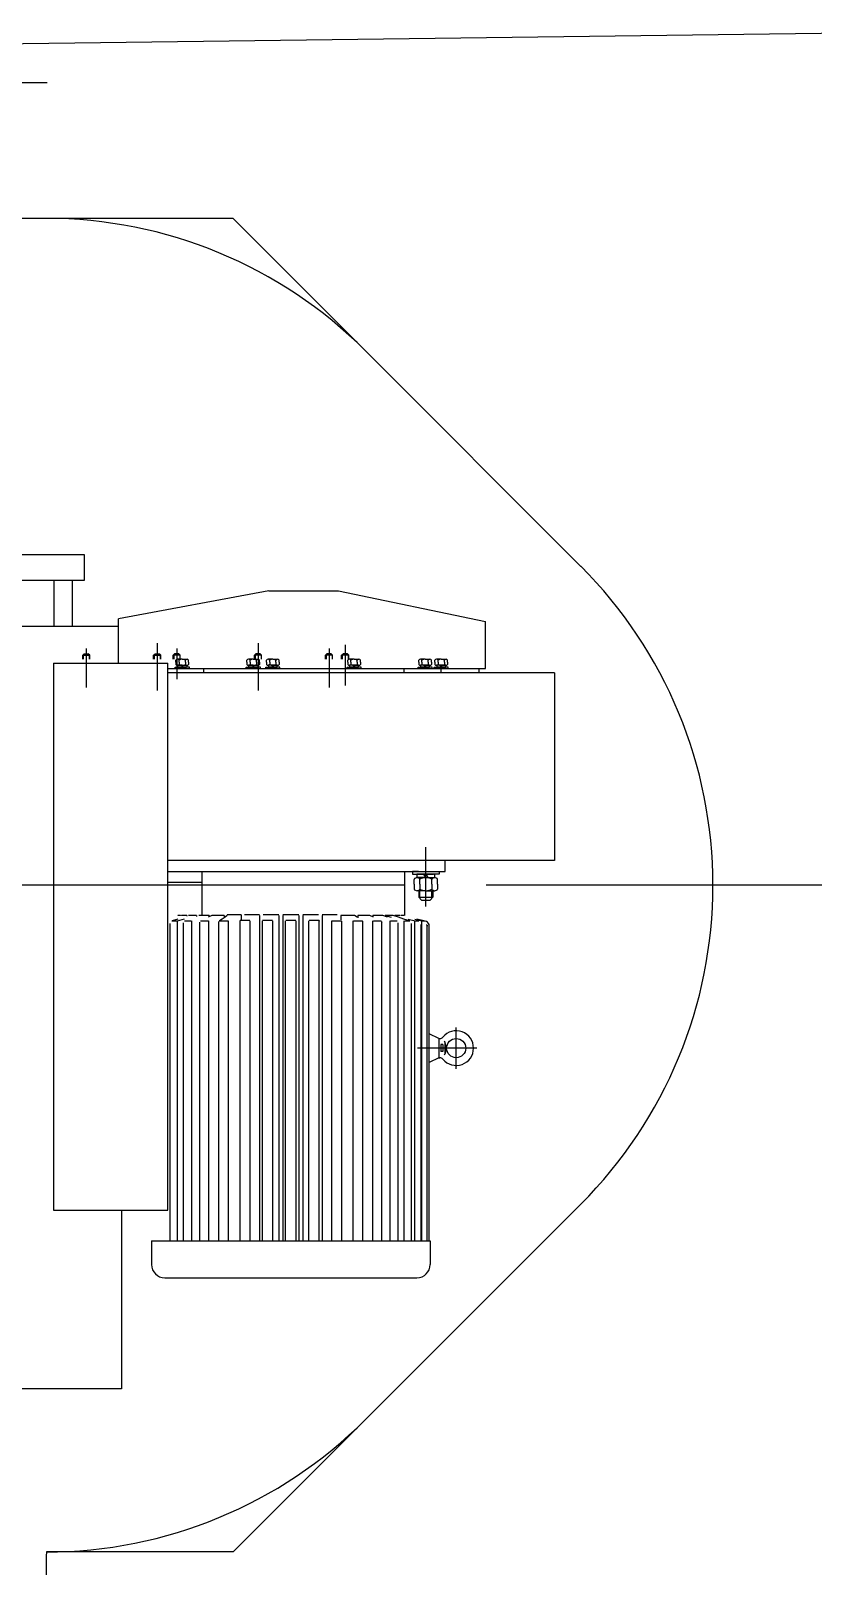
# Model space of a CAD drawing. Header units: millimetres. Extents: x 0 to 21000, y -315 to 14850.
# Drawn here: x 6635 to 7694, y 7947 to 10024 of the extents above; entities that cross this region are included whole.
import ezdxf

# ---------------------------------------------------------------- set-up
doc = ezdxf.new("R2010")
doc.units = ezdxf.units.MM
doc.header["$LTSCALE"] = 500
doc.linetypes.add('G', pattern=[2, 1.25, -0.25, 0.25, -0.25])
for name, color, linetype in [('01', 7, 'Continuous'), ('02', 1, 'Continuous'), ('05', 142, 'G')]:
    doc.layers.add(name, color=color, linetype=linetype)

msp = doc.modelspace()

# ---------------------------------------------------------------- linework, layer by layer
at = {"layer": '01', "color": 7, "linetype": 'Continuous'}
for p, q in [((7994.6, 10023.8), (6550.1, 10004.9)), ((6656.4, 9769.9), (6082.3, 9769.9)), ((7087.7, 9591.2), (7379.7, 9299.2)), ((6708.2, 9315), (6350.2, 9315)), ((6708.2, 9280.5), (6708.2, 9315)), ((6408.2, 9280.5), (6708.2, 9280.5)), ((6666.6, 9280.5), (6666.6, 9218.2)), ((6666.6, 9280.5), (6666.6, 9270.3)), ((6691.2, 9280.5), (6691.2, 9218.2)), ((6957.6, 9266), (6754.1, 9228.4)), ((6957.6, 9266), (7051.7, 9266)), ((7051.7, 9266), (7250.5, 9224.5)), ((6754.1, 9168.2), (6754.1, 9228.4)), ((7250.5, 9160.9), (7250.5, 9224.5)), ((5834.2, 9218.2), (6754.1, 9218.2)), ((6710.3, 9187.9), (6710.3, 9135.3)), ((6806.4, 9195.1), (6806.4, 9131.1)), ((6832.8, 9188.2), (6832.8, 9146.6)), ((6942.9, 9195.1), (6942.9, 9131.1)), ((7039, 9187.9), (7039, 9135.3)), ((7060.8, 9192.9), (7060.8, 9137.9)), ((6666, 9168.2), (6666, 8428.2)), ((6666, 9168.2), (6820.7, 9168.2)), ((6705.6, 9178.9), (6707.5, 9180.8)), ((6705.6, 9178.9), (6715.1, 9178.9)), ((6705.6, 9173.5), (6705.6, 9178.9)), ((6706.3, 9179.6), (6706.3, 9173.5)), ((6707.5, 9180.8), (6713.2, 9180.8)), ((6715.1, 9178.9), (6713.2, 9180.8)), ((6714.4, 9179.6), (6714.4, 9173.5)), ((6715.1, 9173.5), (6715.1, 9178.9)), ((6801.6, 9178.9), (6803.6, 9180.8)), ((6801.6, 9178.9), (6811.2, 9178.9)), ((6801.6, 9173.5), (6801.6, 9178.9)), ((6802.4, 9179.6), (6802.4, 9173.5)), ((6803.6, 9180.8), (6809.3, 9180.8)), ((6811.2, 9178.9), (6809.3, 9180.8)), ((6810.5, 9179.6), (6810.5, 9173.5)), ((6811.2, 9173.5), (6811.2, 9178.9)), ((6820.7, 8428.2), (6820.7, 9168.2)), ((6820.7, 9160.9), (7250.5, 9160.9)), ((6828.1, 9178.9), (6830, 9180.8)), ((6828.1, 9173.5), (6828.1, 9178.9)), ((6837.6, 9178.9), (6828.1, 9178.9)), ((6828.8, 9179.6), (6828.8, 9173.5)), ((6835.7, 9180.8), (6830, 9180.8)), ((6830.8, 9161), (6830.8, 9162.9)), ((6830.8, 9162.9), (6835.3, 9162.9)), ((6835.3, 9161), (6830.8, 9161)), ((6831.8, 9169.4), (6831.8, 9172.3)), ((6831.8, 9169.4), (6831.8, 9166.6)), ((6840.3, 9173.5), (6833.9, 9173.5)), ((6840.3, 9165.4), (6833.9, 9165.4)), ((6834.3, 9162.9), (6834.3, 9165.4)), ((6834.3, 9165.4), (6846.4, 9165.4)), ((6846.4, 9162.9), (6834.3, 9162.9)), ((6835.3, 9162.9), (6835.3, 9161)), ((6835.3, 9162.9), (6845.3, 9162.9)), ((6835.3, 9161), (6845.3, 9161)), ((6837.6, 9178.9), (6835.7, 9180.8)), ((6836, 9169.4), (6836, 9172.3)), ((6836, 9169.4), (6836, 9166.6)), ((6836.9, 9179.6), (6836.9, 9173.5)), ((6837.6, 9173.5), (6837.6, 9178.9)), ((6840.3, 9165.4), (6839.1, 9162.9)), ((6840.3, 9173.5), (6846.8, 9173.5)), ((6840.3, 9165.4), (6846.8, 9165.4)), ((6840.3, 9162.9), (6841.6, 9165.4)), ((6844.6, 9169.4), (6844.6, 9172.3)), ((6844.6, 9169.4), (6844.6, 9166.6)), ((6845.3, 9162.9), (6845.3, 9161)), ((6849.9, 9162.9), (6845.3, 9162.9)), ((6845.3, 9161), (6849.9, 9161)), ((6846.4, 9165.4), (6846.4, 9162.9)), ((6848.9, 9169.4), (6848.9, 9172.3)), ((6848.9, 9169.4), (6848.9, 9166.6)), ((6849.9, 9161), (6849.9, 9162.9)), ((6869.2, 9160.9), (6869.2, 9155.7)), ((6926.9, 9161), (6926.9, 9162.9)), ((6926.9, 9162.9), (6931.4, 9162.9)), ((6931.4, 9161), (6926.9, 9161)), ((6927.8, 9169.4), (6927.8, 9172.3)), ((6927.8, 9169.4), (6927.8, 9166.6)), ((6936.4, 9173.5), (6930, 9173.5)), ((6936.4, 9165.4), (6930, 9165.4)), ((6930.3, 9165.4), (6942.5, 9165.4)), ((6930.3, 9162.9), (6930.3, 9165.4)), ((6942.5, 9162.9), (6930.3, 9162.9)), ((6931.4, 9162.9), (6931.4, 9161)), ((6931.4, 9162.9), (6941.4, 9162.9)), ((6931.4, 9161), (6941.4, 9161)), ((6932.1, 9169.4), (6932.1, 9172.3)), ((6932.1, 9169.4), (6932.1, 9166.6)), ((6936.4, 9165.4), (6935.2, 9162.9)), ((6936.4, 9173.5), (6942.8, 9173.5)), ((6936.4, 9165.4), (6942.8, 9165.4)), ((6936.4, 9162.9), (6937.7, 9165.4)), ((6938.1, 9178.9), (6940, 9180.8)), ((6947.6, 9178.9), (6938.1, 9178.9)), ((6938.1, 9173.5), (6938.1, 9178.9)), ((6938.8, 9179.6), (6938.8, 9173.5)), ((6945.7, 9180.8), (6940, 9180.8)), ((6940.7, 9169.4), (6940.7, 9172.3)), ((6940.7, 9169.4), (6940.7, 9166.6)), ((6946, 9162.9), (6941.4, 9162.9)), ((6941.4, 9162.9), (6941.4, 9161)), ((6941.4, 9161), (6946, 9161)), ((6942.5, 9165.4), (6942.5, 9162.9)), ((6945, 9169.4), (6945, 9172.3)), ((6945, 9169.4), (6945, 9166.6)), ((6947.6, 9178.9), (6945.7, 9180.8)), ((6946, 9161), (6946, 9162.9)), ((6946.9, 9179.6), (6946.9, 9173.5)), ((6947.6, 9173.5), (6947.6, 9178.9)), ((6953.3, 9161), (6953.3, 9162.9)), ((6953.3, 9162.9), (6957.8, 9162.9)), ((6957.8, 9161), (6953.3, 9161)), ((6954.3, 9169.4), (6954.3, 9172.3)), ((6954.3, 9169.4), (6954.3, 9166.6)), ((6962.8, 9173.5), (6956.4, 9173.5)), ((6962.8, 9165.4), (6956.4, 9165.4)), ((6968.9, 9165.4), (6956.8, 9165.4)), ((6956.8, 9165.4), (6956.8, 9162.9)), ((6956.8, 9162.9), (6968.9, 9162.9)), ((6957.8, 9162.9), (6957.8, 9161)), ((6967.9, 9162.9), (6957.8, 9162.9)), ((6967.9, 9161), (6957.8, 9161)), ((6958.6, 9169.4), (6958.6, 9172.3)), ((6958.6, 9169.4), (6958.6, 9166.6)), ((6962.8, 9162.9), (6961.6, 9165.4)), ((6962.8, 9173.5), (6969.3, 9173.5)), ((6962.8, 9165.4), (6969.3, 9165.4)), ((6962.8, 9165.4), (6964.1, 9162.9)), ((6967.1, 9169.4), (6967.1, 9172.3)), ((6967.1, 9169.4), (6967.1, 9166.6)), ((6967.9, 9162.9), (6967.9, 9161)), ((6972.4, 9162.9), (6967.9, 9162.9)), ((6967.9, 9161), (6972.4, 9161)), ((6968.9, 9162.9), (6968.9, 9165.4)), ((6971.4, 9169.4), (6971.4, 9172.3)), ((6971.4, 9169.4), (6971.4, 9166.6)), ((6972.4, 9161), (6972.4, 9162.9)), ((7034.2, 9178.9), (7036.1, 9180.8)), ((7034.2, 9173.5), (7034.2, 9178.9)), ((7043.7, 9178.9), (7034.2, 9178.9)), ((7034.9, 9179.6), (7034.9, 9173.5)), ((7041.8, 9180.8), (7036.1, 9180.8)), ((7043.7, 9178.9), (7041.8, 9180.8)), ((7043, 9179.6), (7043, 9173.5)), ((7043.7, 9173.5), (7043.7, 9178.9)), ((7056, 9178.9), (7057.9, 9180.8)), ((7056, 9173.5), (7056, 9178.9)), ((7065.6, 9178.9), (7056, 9178.9)), ((7056.7, 9179.6), (7056.7, 9173.5)), ((7063.7, 9180.8), (7057.9, 9180.8)), ((7063.3, 9162.9), (7067.9, 9162.9)), ((7063.3, 9161), (7063.3, 9162.9)), ((7067.9, 9161), (7063.3, 9161)), ((7065.6, 9178.9), (7063.7, 9180.8)), ((7064.3, 9169.4), (7064.3, 9172.3)), ((7064.3, 9169.4), (7064.3, 9166.6)), ((7064.8, 9179.6), (7064.8, 9173.5)), ((7065.6, 9173.5), (7065.6, 9178.9)), ((7072.9, 9173.5), (7066.4, 9173.5)), ((7072.9, 9165.4), (7066.4, 9165.4)), ((7066.8, 9165.4), (7066.8, 9162.9)), ((7079, 9165.4), (7066.8, 9165.4)), ((7066.8, 9162.9), (7079, 9162.9)), ((7067.9, 9162.9), (7067.9, 9161)), ((7077.9, 9162.9), (7067.9, 9162.9)), ((7077.9, 9161), (7067.9, 9161)), ((7068.6, 9169.4), (7068.6, 9172.3)), ((7068.6, 9169.4), (7068.6, 9166.6)), ((7072.9, 9162.9), (7071.6, 9165.4)), ((7072.9, 9173.5), (7079.3, 9173.5)), ((7072.9, 9165.4), (7079.3, 9165.4)), ((7072.9, 9165.4), (7074.1, 9162.9)), ((7077.2, 9169.4), (7077.2, 9172.3)), ((7077.2, 9169.4), (7077.2, 9166.6)), ((7077.9, 9162.9), (7077.9, 9161)), ((7082.4, 9162.9), (7077.9, 9162.9)), ((7077.9, 9161), (7082.4, 9161)), ((7079, 9162.9), (7079, 9165.4)), ((7081.5, 9169.4), (7081.5, 9172.3)), ((7081.5, 9169.4), (7081.5, 9166.6)), ((7082.4, 9161), (7082.4, 9162.9)), ((7140.1, 9160.9), (7140.1, 9155.7)), ((7159.4, 9161), (7159.4, 9162.9)), ((7159.4, 9162.9), (7163.9, 9162.9)), ((7163.9, 9161), (7159.4, 9161)), ((7160.4, 9169.4), (7160.4, 9172.3)), ((7160.4, 9169.4), (7160.4, 9166.6)), ((7169, 9173.5), (7162.5, 9173.5)), ((7169, 9165.4), (7162.5, 9165.4)), ((7175, 9165.4), (7162.9, 9165.4)), ((7162.9, 9165.4), (7162.9, 9162.9)), ((7162.9, 9162.9), (7175, 9162.9)), ((7163.9, 9162.9), (7163.9, 9161)), ((7174, 9162.9), (7163.9, 9162.9)), ((7174, 9161), (7163.9, 9161)), ((7164.7, 9169.4), (7164.7, 9172.3)), ((7164.7, 9169.4), (7164.7, 9166.6)), ((7169, 9162.9), (7167.7, 9165.4)), ((7169, 9173.5), (7175.4, 9173.5)), ((7169, 9165.4), (7175.4, 9165.4)), ((7169, 9165.4), (7170.2, 9162.9)), ((7173.2, 9169.4), (7173.2, 9172.3)), ((7173.2, 9169.4), (7173.2, 9166.6)), ((7174, 9162.9), (7174, 9161)), ((7178.5, 9162.9), (7174, 9162.9)), ((7174, 9161), (7178.5, 9161)), ((7175, 9162.9), (7175, 9165.4)), ((7177.5, 9169.4), (7177.5, 9172.3)), ((7177.5, 9169.4), (7177.5, 9166.6)), ((7178.5, 9161), (7178.5, 9162.9)), ((7181.2, 9161), (7181.2, 9162.9)), ((7181.2, 9162.9), (7185.8, 9162.9)), ((7185.8, 9161), (7181.2, 9161)), ((7182.2, 9169.4), (7182.2, 9172.3)), ((7182.2, 9169.4), (7182.2, 9166.6)), ((7190.8, 9173.5), (7184.4, 9173.5)), ((7190.8, 9165.4), (7184.4, 9165.4)), ((7196.9, 9165.4), (7184.7, 9165.4)), ((7184.7, 9165.4), (7184.7, 9162.9)), ((7184.7, 9162.9), (7196.9, 9162.9)), ((7185.8, 9162.9), (7185.8, 9161)), ((7195.8, 9162.9), (7185.8, 9162.9)), ((7195.8, 9161), (7185.8, 9161)), ((7186.5, 9169.4), (7186.5, 9172.3)), ((7186.5, 9169.4), (7186.5, 9166.6)), ((7190.8, 9162.9), (7189.5, 9165.4)), ((7190.8, 9173.5), (7197.2, 9173.5)), ((7190.8, 9165.4), (7197.2, 9165.4)), ((7190.8, 9165.4), (7192, 9162.9)), ((7190.8, 9155), (7190.8, 9160.9)), ((7195.1, 9169.4), (7195.1, 9172.3)), ((7195.1, 9169.4), (7195.1, 9166.6)), ((7195.8, 9162.9), (7195.8, 9161)), ((7200.3, 9162.9), (7195.8, 9162.9)), ((7195.8, 9161), (7200.3, 9161)), ((7196.9, 9162.9), (7196.9, 9165.4)), ((7199.4, 9169.4), (7199.4, 9172.3)), ((7199.4, 9169.4), (7199.4, 9166.6)), ((7200.3, 9161), (7200.3, 9162.9)), ((7241.6, 9161), (7241.6, 9155)), ((7241.6, 9160.9), (7241.6, 9155)), ((7344.2, 9155), (6820.7, 9155)), ((7207.5, 9155), (7196.8, 9155)), ((7344.2, 9155), (7344.2, 8901.5)), ((7169.9, 8839), (7169.9, 8919.3)), ((7344.2, 8901.5), (6820.7, 8901.5)), ((7196.1, 8886.6), (7196.1, 8901.5)), ((6820.7, 8886.6), (7196.1, 8886.6)), ((6866.7, 8871.6), (6820.7, 8871.6)), ((6866.7, 8886.6), (6866.7, 8826.9)), ((7141.2, 8886.6), (7141.2, 8826.9)), ((7152, 8886.6), (7152, 8883)), ((7159.8, 8886.6), (7152, 8886.6)), ((7152, 8883), (7159.8, 8883)), ((7154, 8869.3), (7154, 8875.8)), ((7182.1, 8883), (7157.8, 8883)), ((7157.8, 8883), (7157.8, 8878.1)), ((7157.8, 8878.1), (7182.1, 8878.1)), ((7169.9, 8878.1), (7158, 8878.1)), ((7159.8, 8886.6), (7180.1, 8886.6)), ((7159.8, 8883), (7180.1, 8883)), ((7162, 8869.3), (7162, 8875.8)), ((7169.9, 8878.1), (7167.4, 8883)), ((7169.9, 8883), (7172.5, 8878.1)), ((7169.9, 8878.1), (7181.9, 8878.1)), ((7177.9, 8869.3), (7177.9, 8875.8)), ((7180.1, 8886.6), (7187.8, 8886.6)), ((7187.8, 8883), (7180.1, 8883)), ((7182.1, 8878.1), (7182.1, 8883)), ((7185.9, 8869.3), (7185.9, 8875.8)), ((7187.8, 8886.6), (7187.8, 8883)), ((7154, 8869.3), (7154, 8862.7)), ((7169.9, 8860.4), (7158, 8860.4)), ((7160.4, 8860.4), (7160.4, 8851.6)), ((7160.4, 8851.6), (7179.5, 8851.6)), ((7160.4, 8851.6), (7164.2, 8847.8)), ((7161.8, 8850.2), (7161.8, 8860.4)), ((7162, 8869.3), (7162, 8862.7)), ((7169.9, 8860.4), (7181.9, 8860.4)), ((7179.5, 8851.6), (7175.7, 8847.8)), ((7177.9, 8869.3), (7177.9, 8862.7)), ((7178.1, 8850.2), (7178.1, 8860.4)), ((7179.5, 8860.4), (7179.5, 8851.6)), ((7185.9, 8869.3), (7185.9, 8862.7)), ((7164.2, 8847.8), (7175.7, 8847.8)), ((6824, 8788.2), (6824, 8816)), ((6833.2, 8819.4), (6826.2, 8819.4)), ((6834.4, 8822.1), (6826.8, 8819.6)), ((6833.7, 8826.9), (6833.7, 8826.8)), ((6833.9, 8819.6), (6843.2, 8822.2)), ((6833.9, 8788.2), (6833.9, 8819.6)), ((6837.9, 8826.9), (6834.2, 8826.9)), ((6837.9, 8826.9), (6837.9, 8826.5)), ((6846.6, 8826.9), (6839.3, 8826.9)), ((6842.1, 8788.2), (6842.1, 8817)), ((6852.4, 8819.4), (6843.4, 8819.4)), ((6846.6, 8826.9), (6846.6, 8826.1)), ((6859.6, 8826.9), (6848.9, 8826.9)), ((6853.1, 8728.6), (6853.1, 8819.6)), ((6859.6, 8826.9), (6859.6, 8825.7)), ((6876.5, 8826.9), (6862.7, 8826.9)), ((6864.3, 8386.8), (6864.3, 8817.8)), ((6875.6, 8819.4), (6865, 8819.4)), ((6880.3, 8826.9), (6875.5, 8824.5)), ((6876.3, 8386.8), (6876.3, 8819.6)), ((6876.5, 8826.9), (6876.5, 8825)), ((6896.8, 8826.9), (6880.3, 8826.9)), ((6890, 8386.8), (6890, 8818.6)), ((6902.3, 8819.4), (6890.3, 8819.4)), ((6894.2, 8822.1), (6890.5, 8819.6)), ((6898.2, 8824.8), (6894.2, 8822.1)), ((6896.8, 8826.9), (6896.8, 8823.9)), ((6901.2, 8826.9), (6898.2, 8824.8)), ((6919.8, 8827.6), (6901.2, 8827.6)), ((6902.8, 8386.8), (6902.8, 8819.6)), ((6931.6, 8820), (6918.5, 8820)), ((6918.5, 8819.8), (6918.5, 8820)), ((6918.5, 8386.8), (6918.5, 8819.1)), ((6919.8, 8827.6), (6919.8, 8821.6)), ((6944.8, 8827.6), (6924.7, 8827.6)), ((6932, 8386.8), (6932, 8819.6)), ((6944.8, 8826.9), (6944.8, 8386.8)), ((6962.5, 8820), (6948.8, 8820)), ((6948.8, 8386.8), (6948.8, 8819.5)), ((6971.2, 8827.6), (6950, 8827.6)), ((6962.8, 8386.8), (6962.8, 8819.6)), ((6971.2, 8826.9), (6971.2, 8386.8)), ((6998, 8827.6), (6976.5, 8827.6)), ((6976.5, 8826.9), (6976.5, 8386.8)), ((6980.2, 8386.8), (6980.2, 8819.6)), ((6994.2, 8820), (6980.3, 8820)), ((6994.4, 8386.8), (6994.4, 8819.6)), ((6998, 8826.9), (6998, 8616.6)), ((7024.5, 8827.6), (7003.4, 8827.6)), ((7003.4, 8826.9), (7003.4, 8613.7)), ((7011.7, 8632.4), (7011.7, 8819.6)), ((7025.7, 8820), (7012, 8820)), ((7025.7, 8820), (7025.4, 8819.4)), ((7025.7, 8386.8), (7025.7, 8819.5)), ((7049.9, 8827.6), (7029.7, 8827.6)), ((7029.7, 8826.9), (7029.7, 8555.8)), ((7042.5, 8548.5), (7042.5, 8819.6)), ((7056, 8819.4), (7042.9, 8819.4)), ((7054.8, 8826.9), (7054.8, 8821)), ((7073.3, 8826.9), (7054.8, 8826.9)), ((7055.9, 8819.5), (7055.9, 8819.6)), ((7056, 8819.4), (7056.1, 8819.1)), ((7056.1, 8819.1), (7056, 8818.7)), ((7056.1, 8537.6), (7056.1, 8819.1)), ((7071.7, 8565.2), (7071.7, 8819.6)), ((7084.2, 8819.4), (7072.2, 8819.4)), ((7076.8, 8824.5), (7073.3, 8826.9)), ((7077.8, 8826.9), (7077.8, 8823.9)), ((7094.2, 8826.9), (7077.8, 8826.9)), ((7084.1, 8819.5), (7084, 8819.6)), ((7084.2, 8819.4), (7084.5, 8818.7)), ((7084.5, 8818.7), (7084.5, 8818.6)), ((7084.5, 8582.6), (7084.5, 8818.6)), ((7099, 8824.5), (7094.2, 8826.9)), ((7098, 8826.9), (7098, 8825)), ((7111.8, 8826.9), (7098, 8826.9)), ((7098.3, 8563.8), (7098.3, 8819.6)), ((7109.5, 8819.4), (7098.9, 8819.4)), ((7109.5, 8819.4), (7110.1, 8818.7)), ((7110.1, 8818.7), (7110.3, 8817.9)), ((7110.3, 8706.4), (7110.3, 8817.8)), ((7117.9, 8824.5), (7111.8, 8826.9)), ((7125.6, 8826.9), (7114.9, 8826.9)), ((7114.9, 8826.9), (7123.2, 8824.5)), ((7114.9, 8826.9), (7114.9, 8825.7)), ((7121.5, 8386.8), (7121.5, 8819.6)), ((7131.1, 8819.4), (7122.2, 8819.4)), ((7132.8, 8824.5), (7125.6, 8826.9)), ((7127.9, 8826.9), (7127.9, 8826.1)), ((7135.2, 8826.9), (7127.9, 8826.9)), ((7132.5, 8386.8), (7132.5, 8817)), ((7140.1, 8822.1), (7132.8, 8824.5)), ((7136.6, 8826.9), (7136.6, 8826.5)), ((7140.4, 8826.9), (7136.6, 8826.9)), ((7147.7, 8819.6), (7140.1, 8822.1)), ((7140.6, 8386.8), (7140.6, 8819.6)), ((7140.8, 8826.9), (7140.8, 8826.8)), ((7148.3, 8819.4), (7141.3, 8819.4)), ((7145.8, 8822.1), (7155.3, 8819.5)), ((7150.5, 8386.8), (7150.5, 8816)), ((7154.9, 8822.1), (7164.7, 8819.5)), ((7155, 8386.8), (7155, 8819.6)), ((7160.6, 8819.4), (7155.8, 8819.4)), ((7167.1, 8819.5), (7157.8, 8822.1)), ((7159, 8822.1), (7168.4, 8819.6)), ((7163.8, 8762.1), (7163.8, 8814.8)), ((7164.4, 8791), (7164.4, 8819.6)), ((7167.6, 8819.4), (7165.2, 8819.4)), ((7167.6, 8819.4), (7167.1, 8819.5)), ((7168.4, 8819), (7168.4, 8819.6)), ((7168.4, 8819.6), (7169.2, 8819.4)), ((7170.8, 8818.7), (7169.2, 8819.4)), ((7172.3, 8817.7), (7170.8, 8818.7)), ((7171.8, 8812.5), (7171.1, 8814.5)), ((7171.9, 8813.7), (7171.8, 8812.5)), ((7171.9, 8795.4), (7171.9, 8812.5)), ((7173.5, 8816.2), (7172.3, 8817.7)), ((7174.3, 8814.5), (7173.5, 8816.2)), ((7174.6, 8812.5), (7174.3, 8814.5)), ((7174.6, 8803.2), (7174.6, 8812.5)), ((6824, 8386.8), (6824, 8791.2)), ((6833.9, 8386.8), (6833.9, 8791.2)), ((6842.1, 8386.8), (6842.1, 8795)), ((7164.4, 8791), (7163.8, 8791)), ((7164.4, 8386.8), (7164.4, 8796.7)), ((7171.9, 8386.8), (7171.9, 8800.2)), ((7174.6, 8386.8), (7174.6, 8806.6)), ((7163.8, 8386.8), (7163.8, 8772.9)), ((6853.1, 8386.8), (6853.1, 8740.7)), ((7110.3, 8386.8), (7110.3, 8713.3)), ((7187.6, 8660.5), (7174.6, 8667)), ((7211, 8619.5), (7211, 8675.6)), ((7011.7, 8386.8), (7011.7, 8642.2)), ((7217.6, 8647.5), (7158.5, 8647.5)), ((7239.1, 8647.5), (7165.3, 8647.5)), ((7187.6, 8660.5), (7187.6, 8634.5)), ((7187.6, 8660.5), (7189, 8660.5)), ((7190.4, 8652.2), (7190.4, 8642.9)), ((7192.9, 8652.2), (7190.4, 8652.2)), ((7192.9, 8642.9), (7190.4, 8642.9)), ((7192.9, 8652.2), (7192.9, 8642.9)), ((7195.8, 8656), (7195.8, 8639.1)), ((7198, 8647.5), (7195.8, 8656)), ((7198, 8647.5), (7195.8, 8639.1)), ((6998, 8625.2), (6998, 8386.8)), ((7003.4, 8621.3), (7003.4, 8386.8)), ((7187.6, 8634.5), (7174.6, 8628.1)), ((7187.6, 8634.5), (7189, 8634.5)), ((7084.5, 8387.5), (7084.5, 8583.3)), ((7029.7, 8578.6), (7029.7, 8387.5)), ((7042.5, 8387.5), (7042.5, 8578.6)), ((7056.1, 8387.5), (7056.1, 8578.6)), ((7071.7, 8387.5), (7071.7, 8578.6)), ((7098.3, 8387.5), (7098.3, 8578.6)), ((7087.7, 8144.6), (7379.7, 8436.6)), ((6666, 8428.2), (6820.7, 8428.2)), ((6758.2, 8428.2), (6758.2, 8186.5)), ((6798.7, 8386.8), (7175.8, 8386.8)), ((6798.7, 8386.8), (6798.7, 8354.7)), ((7175.8, 8386.8), (7175.8, 8354.7)), ((6758.2, 8336.8), (6758.2, 8186.5)), ((6816.6, 8336.8), (7157.9, 8336.8)), ((6758.2, 8186.5), (6296.2, 8186.5))]:
    msp.add_line(p, q, dxfattribs=at)
msp.add_circle((7211, 8647.5), 13, dxfattribs=at)
for centre, radius, start, end in [((6656.4, 9159.9), 610, 45, 90), ((6948.4, 8867.9), 610, 0, 45), ((6833.9, 9171), 2.51, 31.1245, 148.8755), ((6833.9, 9167.9), 2.51, 211.1245, 328.8755), ((6840.3, 9165.3), 8.21, 58.4851, 121.5149), ((6840.3, 9173.6), 8.21, 238.4851, 301.5149), ((6846.8, 9171), 2.51, 31.1245, 148.8755), ((6846.8, 9167.9), 2.51, 211.1245, 328.8755), ((6930, 9171), 2.51, 31.1245, 148.8755), ((6930, 9167.9), 2.51, 211.1245, 328.8755), ((6936.4, 9165.3), 8.21, 58.4851, 121.5149), ((6936.4, 9173.6), 8.21, 238.4851, 301.5149), ((6942.8, 9171), 2.51, 31.1245, 148.8755), ((6942.8, 9167.9), 2.51, 211.1245, 328.8755), ((6956.4, 9171), 2.51, 31.1245, 148.8755), ((6956.4, 9167.9), 2.51, 211.1245, 328.8755), ((6962.8, 9165.3), 8.21, 58.4851, 121.5149), ((6962.8, 9173.6), 8.21, 238.4851, 301.5149), ((6969.3, 9171), 2.51, 31.1245, 148.8755), ((6969.3, 9167.9), 2.51, 211.1245, 328.8755), ((7066.4, 9171), 2.51, 31.1245, 148.8755), ((7066.4, 9167.9), 2.51, 211.1245, 328.8755), ((7072.9, 9165.3), 8.21, 58.4851, 121.5149), ((7072.9, 9173.6), 8.21, 238.4851, 301.5149), ((7079.3, 9171), 2.51, 31.1245, 148.8755), ((7079.3, 9167.9), 2.51, 211.1245, 328.8755), ((7162.5, 9171), 2.51, 31.1245, 148.8755), ((7162.5, 9167.9), 2.51, 211.1245, 328.8755), ((7169, 9165.3), 8.21, 58.4851, 121.5149), ((7169, 9173.6), 8.21, 238.4851, 301.5149), ((7175.4, 9171), 2.51, 31.1245, 148.8755), ((7175.4, 9167.9), 2.51, 211.1245, 328.8755), ((7184.4, 9171), 2.51, 31.1245, 148.8755), ((7184.4, 9167.9), 2.51, 211.1245, 328.8755), ((7190.8, 9165.3), 8.21, 58.4851, 121.5149), ((7190.8, 9173.6), 8.21, 238.4851, 301.5149), ((7197.2, 9171), 2.51, 31.1245, 148.8755), ((7197.2, 9167.9), 2.51, 211.1245, 328.8755), ((7158, 8873.4), 4.66, 31.1245, 148.8755), ((7169.9, 8862.8), 15.3, 58.4851, 121.5149), ((7181.9, 8873.4), 4.66, 31.1245, 148.8755), ((7158, 8865.1), 4.66, 211.1245, 328.8755), ((7169.9, 8875.7), 15.3, 238.4851, 301.5149), ((7181.9, 8865.1), 4.66, 211.1245, 328.8755), ((6948.4, 8867.9), 610, 315, 0), ((7189, 8665.7), 5.2, 270, 320.4788), ((7211, 8647.5), 23.4, 219.5212, 140.4788), ((7195.8, 8657), 1.04, 180, 270), ((7189, 8629.3), 5.2, 39.5212, 90), ((7195.8, 8638), 1.04, 90, 180), ((6816.6, 8354.7), 17.9, 180, 270), ((7157.9, 8354.7), 17.9, 270, 0), ((6656.4, 8575.9), 610, 270, 315)]:
    msp.add_arc(centre, radius, start, end, dxfattribs=at)
at = {"layer": '02', "color": 1, "linetype": 'Continuous'}
for p, q in [((6909.1, 9769.9), (6656.4, 9769.9)), ((6909.1, 9769.9), (7087.7, 9591.2)), ((6909.1, 7965.9), (7087.7, 8144.6)), ((6909.1, 7965.9), (6656.4, 7965.9))]:
    msp.add_line(p, q, dxfattribs=at)
at = {"layer": '02'}
msp.add_spline([(6656.4, 7965.9), (6656.4, 7875.4), (6656.4, 7841), (6656.4, 7758.8), (6686.9, 7729.1)], degree=3, dxfattribs=at)
at = {"layer": '05'}
for p, q in [((6529.4, 9953.9), (6657.6, 9953.9)), ((14876.5, 8867.9), (5143.6, 8867.9))]:
    msp.add_line(p, q, dxfattribs=at)
at = {"layer": '05', "color": 4, "linetype": 'G'}
msp.add_line((8140.9, 8867.9), (5501.2, 8867.9), dxfattribs=at)

doc.saveas('drawing.dxf')
